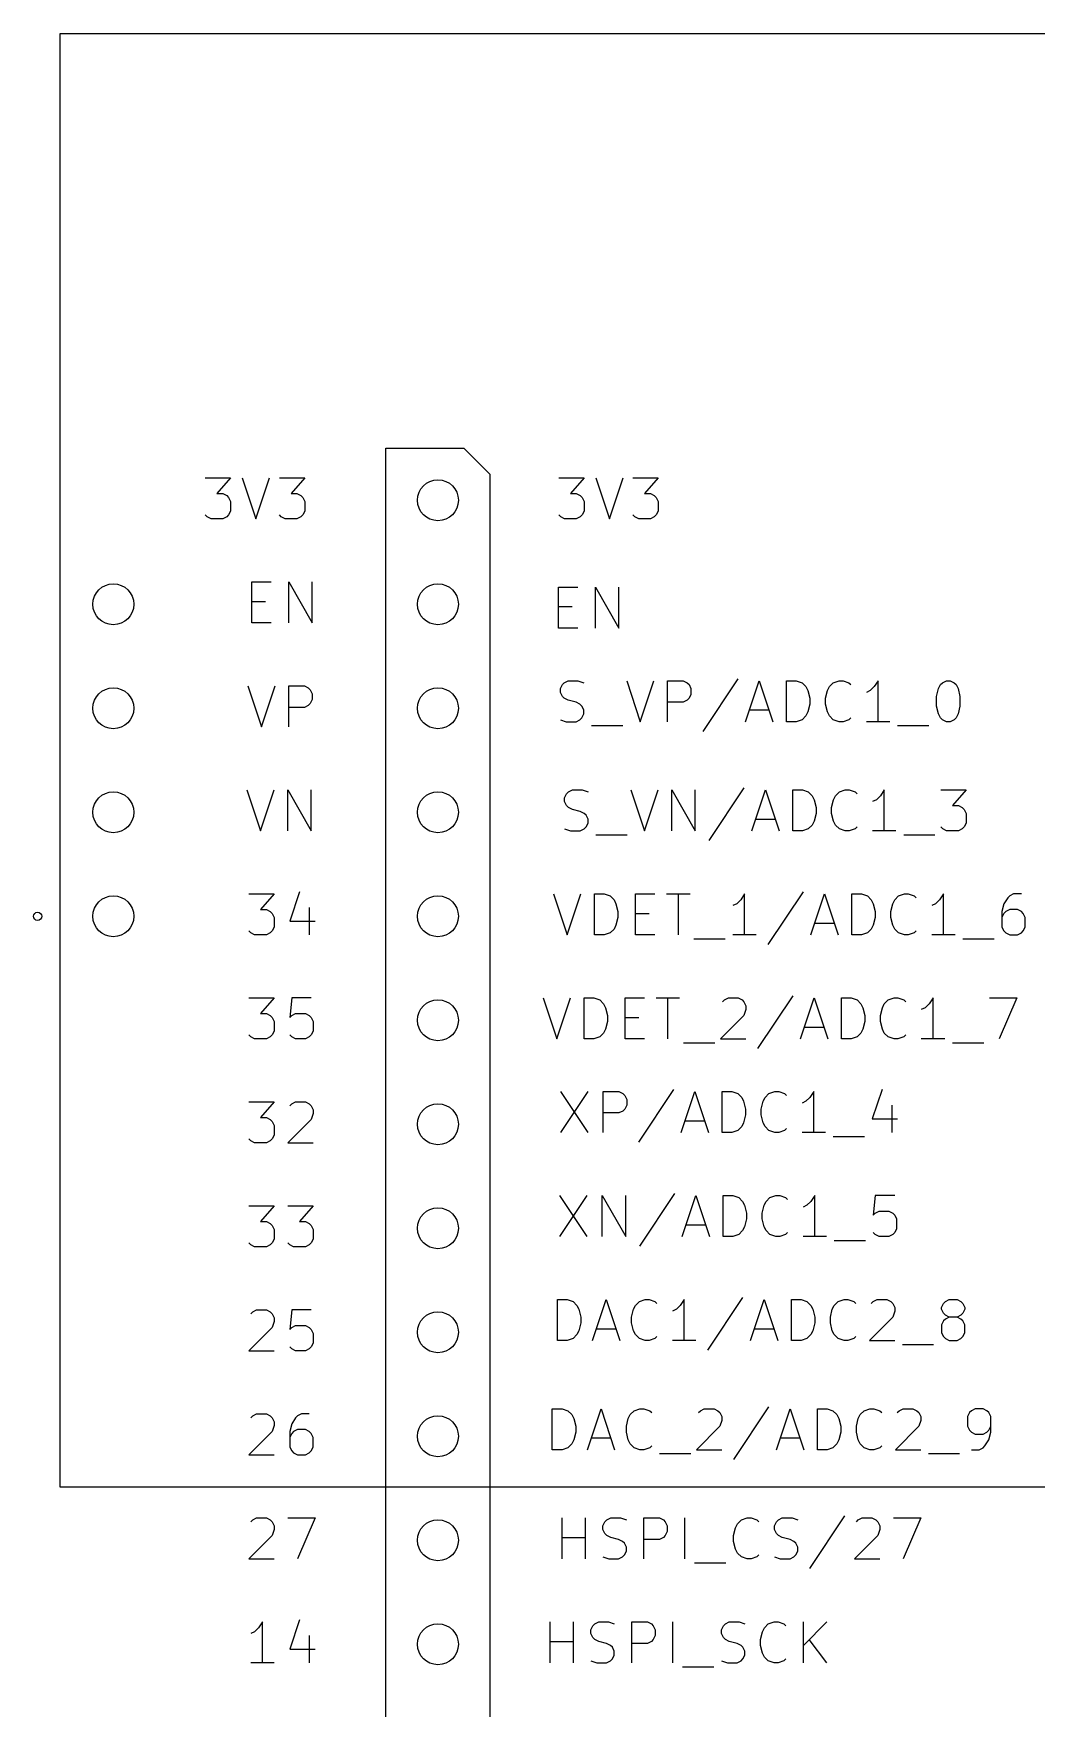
# Model space of a CAD drawing. Extents: x 1.5 to 46.6, y -62.7 to 0.
# Drawn here: x 1.55 to 26.05, y -40.94 to -0.03 of the extents above; entities that cross this region are included whole.
import ezdxf

# ---------------------------------------------------------------- set-up
doc = ezdxf.new("R2010")
doc.units = 0
doc.layers.add('BLACK', color=7, linetype='CONTINUOUS')
doc.layers.add('GRAY3', color=9, linetype='CONTINUOUS')

msp = doc.modelspace()

# ---------------------------------------------------------------- linework, layer by layer
at = {"layer": 'BLACK'}
for centre in [(11.43, -11.43), (3.5, -13.97), (11.43, -13.97), (3.5, -16.51), (11.43, -16.51), (3.5, -19.05), (11.43, -19.05), (3.5, -21.59), (11.43, -21.59), (11.43, -24.13), (11.43, -26.67), (11.43, -29.21), (11.43, -31.75), (11.43, -34.29), (11.43, -36.83), (11.43, -39.37)]:
    msp.add_circle(centre, 0.5, dxfattribs=at)
at = {"layer": 'GRAY3', "linetype": 'CONTINUOUS'}
for p, q in [((2.2, -0.03), (35.9, -0.03)), ((2.2, -35.53), (2.2, -0.03)), ((10.16, -10.16), (12.065, -10.16)), ((10.16, -58.42), (10.16, -10.16)), ((12.065, -10.16), (12.7, -10.795)), ((5.746905, -10.884819), (6.365952, -10.884819)), ((6.365952, -10.884819), (6.032619, -11.265771)), ((6.651667, -10.884819), (6.985, -11.884819)), ((6.985, -11.884819), (7.318333, -10.884819)), ((7.556429, -10.884819), (8.175476, -10.884819)), ((8.175476, -10.884819), (7.842143, -11.265771)), ((12.7, -10.795), (12.7, -58.42)), ((14.382905, -10.884819), (15.001952, -10.884819)), ((15.001952, -10.884819), (14.668619, -11.265771)), ((15.287667, -10.884819), (15.621, -11.884819)), ((15.621, -11.884819), (15.954333, -10.884819)), ((16.192429, -10.884819), (16.811476, -10.884819)), ((16.811476, -10.884819), (16.478143, -11.265771)), ((6.032619, -11.265771), (6.175476, -11.265771)), ((6.175476, -11.265771), (6.270714, -11.31339)), ((6.270714, -11.31339), (6.318333, -11.361009)), ((6.318333, -11.361009), (6.365952, -11.456247)), ((7.842143, -11.265771), (7.985, -11.265771)), ((7.985, -11.265771), (8.080238, -11.31339)), ((8.080238, -11.31339), (8.127857, -11.361009)), ((8.127857, -11.361009), (8.175476, -11.456247)), ((14.668619, -11.265771), (14.811476, -11.265771)), ((14.811476, -11.265771), (14.906714, -11.31339)), ((14.906714, -11.31339), (14.954333, -11.361009)), ((14.954333, -11.361009), (15.001952, -11.456247)), ((16.478143, -11.265771), (16.621, -11.265771)), ((16.621, -11.265771), (16.716238, -11.31339)), ((16.716238, -11.31339), (16.763857, -11.361009)), ((16.763857, -11.361009), (16.811476, -11.456247)), ((5.794524, -11.8372), (5.746905, -11.78958)), ((5.889762, -11.884819), (5.794524, -11.8372)), ((6.270714, -11.8372), (6.175476, -11.884819)), ((6.318333, -11.78958), (6.270714, -11.8372)), ((6.365952, -11.694342), (6.318333, -11.78958)), ((6.365952, -11.456247), (6.365952, -11.694342)), ((7.604048, -11.8372), (7.556429, -11.78958)), ((7.699286, -11.884819), (7.604048, -11.8372)), ((8.080238, -11.8372), (7.985, -11.884819)), ((8.127857, -11.78958), (8.080238, -11.8372)), ((8.175476, -11.694342), (8.127857, -11.78958)), ((8.175476, -11.456247), (8.175476, -11.694342)), ((14.430524, -11.8372), (14.382905, -11.78958)), ((14.525762, -11.884819), (14.430524, -11.8372)), ((14.906714, -11.8372), (14.811476, -11.884819)), ((14.954333, -11.78958), (14.906714, -11.8372)), ((15.001952, -11.694342), (14.954333, -11.78958)), ((15.001952, -11.456247), (15.001952, -11.694342)), ((16.240048, -11.8372), (16.192429, -11.78958)), ((16.335286, -11.884819), (16.240048, -11.8372)), ((16.716238, -11.8372), (16.621, -11.884819)), ((16.763857, -11.78958), (16.716238, -11.8372)), ((16.811476, -11.694342), (16.763857, -11.78958)), ((16.811476, -11.456247), (16.811476, -11.694342)), ((6.175476, -11.884819), (5.889762, -11.884819)), ((7.985, -11.884819), (7.699286, -11.884819)), ((14.811476, -11.884819), (14.525762, -11.884819)), ((16.621, -11.884819), (16.335286, -11.884819)), ((6.881905, -14.424819), (6.881905, -13.424819)), ((6.881905, -13.424819), (7.358095, -13.424819)), ((7.786667, -14.424819), (7.786667, -13.424819)), ((7.786667, -13.424819), (8.358095, -14.424819)), ((8.358095, -14.424819), (8.358095, -13.424819)), ((6.881905, -13.901009), (7.215238, -13.901009)), ((14.374905, -14.551819), (14.374905, -13.551819)), ((14.374905, -13.551819), (14.851095, -13.551819)), ((15.279667, -14.551819), (15.279667, -13.551819)), ((15.279667, -13.551819), (15.851095, -14.551819)), ((15.851095, -14.551819), (15.851095, -13.551819)), ((14.374905, -14.028009), (14.708238, -14.028009)), ((7.358095, -14.424819), (6.881905, -14.424819)), ((14.851095, -14.551819), (14.374905, -14.551819)), ((14.423047, -16.028295), (14.470666, -15.933057)), ((14.470666, -15.933057), (14.518285, -15.885438)), ((14.518285, -15.885438), (14.613523, -15.837819)), ((14.613523, -15.837819), (14.851618, -15.837819)), ((14.851618, -15.837819), (14.994475, -15.885438)), ((16.042095, -15.837819), (16.375428, -16.837819)), ((16.375428, -16.837819), (16.708761, -15.837819)), ((17.042095, -16.837819), (17.042095, -15.837819)), ((17.042095, -15.837819), (17.423047, -15.837819)), ((17.423047, -15.837819), (17.518285, -15.885438)), ((17.518285, -15.885438), (17.565904, -15.933057)), ((17.565904, -15.933057), (17.613523, -16.028295)), ((18.75638, -15.7902), (17.899238, -17.075914)), ((18.946857, -16.837819), (19.28019, -15.837819)), ((19.28019, -15.837819), (19.613523, -16.837819)), ((19.946857, -16.837819), (19.946857, -15.837819)), ((19.946857, -15.837819), (20.184952, -15.837819)), ((20.184952, -15.837819), (20.327809, -15.885438)), ((20.327809, -15.885438), (20.423047, -15.980676)), ((20.994476, -15.980676), (21.089714, -15.885438)), ((21.089714, -15.885438), (21.232571, -15.837819)), ((21.232571, -15.837819), (21.327809, -15.837819)), ((21.327809, -15.837819), (21.470666, -15.885438)), ((21.470666, -15.885438), (21.518285, -15.933057)), ((22.184952, -15.837819), (22.089714, -15.980676)), ((22.184952, -16.837819), (22.184952, -15.837819)), ((23.661143, -16.028295), (23.708762, -15.933057)), ((23.708762, -15.933057), (23.756381, -15.885438)), ((23.756381, -15.885438), (23.851619, -15.837819)), ((23.851619, -15.837819), (23.946857, -15.837819)), ((23.946857, -15.837819), (24.042095, -15.885438)), ((24.042095, -15.885438), (24.089714, -15.933057)), ((24.089714, -15.933057), (24.137333, -16.028295)), ((6.786667, -15.964819), (7.12, -16.964819)), ((7.12, -16.964819), (7.453333, -15.964819)), ((7.786667, -16.964819), (7.786667, -15.964819)), ((7.786667, -15.964819), (8.167619, -15.964819)), ((8.167619, -15.964819), (8.262857, -16.012438)), ((8.262857, -16.012438), (8.310476, -16.060057)), ((8.310476, -16.060057), (8.358095, -16.155295)), ((8.358095, -16.298152), (8.310476, -16.39339)), ((8.358095, -16.155295), (8.358095, -16.298152)), ((14.423047, -16.123533), (14.423047, -16.028295)), ((14.470666, -16.218771), (14.423047, -16.123533)), ((14.518285, -16.26639), (14.470666, -16.218771)), ((14.613523, -16.314009), (14.518285, -16.26639)), ((14.803999, -16.361628), (14.613523, -16.314009)), ((14.899237, -16.409247), (14.803999, -16.361628)), ((17.423047, -16.361628), (17.042095, -16.361628)), ((17.518285, -16.314009), (17.423047, -16.361628)), ((17.565904, -16.26639), (17.518285, -16.314009)), ((17.613523, -16.171152), (17.565904, -16.26639)), ((17.613523, -16.028295), (17.613523, -16.171152)), ((20.423047, -15.980676), (20.470666, -16.075914)), ((20.470666, -16.075914), (20.518285, -16.26639)), ((20.518285, -16.26639), (20.518285, -16.409247)), ((20.899238, -16.26639), (20.946857, -16.075914)), ((20.899238, -16.409247), (20.899238, -16.26639)), ((20.946857, -16.075914), (20.994476, -15.980676)), ((21.994476, -16.075914), (21.899238, -16.123533)), ((22.089714, -15.980676), (21.994476, -16.075914)), ((23.613524, -16.218771), (23.661143, -16.028295)), ((23.613524, -16.456866), (23.613524, -16.218771)), ((24.137333, -16.028295), (24.184952, -16.218771)), ((24.184952, -16.218771), (24.184952, -16.456866)), ((8.167619, -16.488628), (7.786667, -16.488628)), ((8.262857, -16.441009), (8.167619, -16.488628)), ((8.310476, -16.39339), (8.262857, -16.441009)), ((14.946856, -16.456866), (14.899237, -16.409247)), ((14.899237, -16.7902), (14.946856, -16.74258)), ((14.994475, -16.552104), (14.946856, -16.456866)), ((14.946856, -16.74258), (14.994475, -16.647342)), ((14.994475, -16.647342), (14.994475, -16.552104)), ((19.042095, -16.552104), (19.518285, -16.552104)), ((20.423047, -16.694961), (20.327809, -16.7902)), ((20.470666, -16.599723), (20.423047, -16.694961)), ((20.518285, -16.409247), (20.470666, -16.599723)), ((20.946857, -16.599723), (20.899238, -16.409247)), ((20.994476, -16.694961), (20.946857, -16.599723)), ((21.089714, -16.7902), (20.994476, -16.694961)), ((21.518285, -16.74258), (21.470666, -16.7902)), ((23.661143, -16.647342), (23.613524, -16.456866)), ((23.708762, -16.74258), (23.661143, -16.647342)), ((23.756381, -16.7902), (23.708762, -16.74258)), ((24.089714, -16.74258), (24.042095, -16.7902)), ((24.137333, -16.647342), (24.089714, -16.74258)), ((24.184952, -16.456866), (24.137333, -16.647342)), ((14.423047, -16.7902), (14.565904, -16.837819)), ((14.565904, -16.837819), (14.803999, -16.837819)), ((14.803999, -16.837819), (14.899237, -16.7902)), ((15.184952, -16.933057), (15.946856, -16.933057)), ((20.184952, -16.837819), (19.946857, -16.837819)), ((20.327809, -16.7902), (20.184952, -16.837819)), ((21.232571, -16.837819), (21.089714, -16.7902)), ((21.327809, -16.837819), (21.232571, -16.837819)), ((21.470666, -16.7902), (21.327809, -16.837819)), ((22.470666, -16.837819), (21.899238, -16.837819)), ((22.661143, -16.933057), (23.423047, -16.933057)), ((23.851619, -16.837819), (23.756381, -16.7902)), ((23.946857, -16.837819), (23.851619, -16.837819)), ((24.042095, -16.7902), (23.946857, -16.837819)), ((6.762857, -18.504819), (7.09619, -19.504819)), ((7.09619, -19.504819), (7.429523, -18.504819)), ((7.762857, -19.504819), (7.762857, -18.504819)), ((7.762857, -18.504819), (8.334285, -19.504819)), ((8.334285, -19.504819), (8.334285, -18.504819)), ((14.526238, -18.695295), (14.573857, -18.600057)), ((14.526238, -18.790533), (14.526238, -18.695295)), ((14.573857, -18.885771), (14.526238, -18.790533)), ((14.573857, -18.600057), (14.621476, -18.552438)), ((14.621476, -18.552438), (14.716714, -18.504819)), ((14.716714, -18.504819), (14.954809, -18.504819)), ((14.954809, -18.504819), (15.097666, -18.552438)), ((16.145286, -18.504819), (16.478619, -19.504819)), ((16.478619, -19.504819), (16.811952, -18.504819)), ((17.145286, -19.504819), (17.145286, -18.504819)), ((17.145286, -18.504819), (17.716714, -19.504819)), ((17.716714, -19.504819), (17.716714, -18.504819)), ((18.90719, -18.4572), (18.050048, -19.742914)), ((19.097667, -19.504819), (19.431, -18.504819)), ((19.431, -18.504819), (19.764333, -19.504819)), ((20.097667, -19.504819), (20.097667, -18.504819)), ((20.097667, -18.504819), (20.335762, -18.504819)), ((20.335762, -18.504819), (20.478619, -18.552438)), ((20.478619, -18.552438), (20.573857, -18.647676)), ((20.573857, -18.647676), (20.621476, -18.742914)), ((20.621476, -18.742914), (20.669095, -18.93339)), ((21.050048, -18.93339), (21.097667, -18.742914)), ((21.097667, -18.742914), (21.145286, -18.647676)), ((21.145286, -18.647676), (21.240524, -18.552438)), ((21.240524, -18.552438), (21.383381, -18.504819)), ((21.383381, -18.504819), (21.478619, -18.504819)), ((21.478619, -18.504819), (21.621476, -18.552438)), ((21.621476, -18.552438), (21.669095, -18.600057)), ((22.145286, -18.742914), (22.050048, -18.790533)), ((22.240524, -18.647676), (22.145286, -18.742914)), ((22.335762, -18.504819), (22.240524, -18.647676)), ((22.335762, -19.504819), (22.335762, -18.504819)), ((23.716715, -18.504819), (24.335762, -18.504819)), ((24.335762, -18.504819), (24.002429, -18.885771)), ((14.621476, -18.93339), (14.573857, -18.885771)), ((14.716714, -18.981009), (14.621476, -18.93339)), ((14.90719, -19.028628), (14.716714, -18.981009)), ((15.002428, -19.076247), (14.90719, -19.028628)), ((15.050047, -19.123866), (15.002428, -19.076247)), ((15.097666, -19.219104), (15.050047, -19.123866)), ((15.097666, -19.314342), (15.097666, -19.219104)), ((19.192905, -19.219104), (19.669095, -19.219104)), ((20.669095, -19.076247), (20.621476, -19.266723)), ((20.669095, -18.93339), (20.669095, -19.076247)), ((21.050048, -19.076247), (21.050048, -18.93339)), ((21.097667, -19.266723), (21.050048, -19.076247)), ((24.002429, -18.885771), (24.145286, -18.885771)), ((24.145286, -18.885771), (24.240524, -18.93339)), ((24.240524, -18.93339), (24.288143, -18.981009)), ((24.288143, -18.981009), (24.335762, -19.076247)), ((24.335762, -19.076247), (24.335762, -19.314342)), ((14.526238, -19.4572), (14.669095, -19.504819)), ((14.669095, -19.504819), (14.90719, -19.504819)), ((14.90719, -19.504819), (15.002428, -19.4572)), ((15.002428, -19.4572), (15.050047, -19.40958)), ((15.050047, -19.40958), (15.097666, -19.314342)), ((15.288143, -19.600057), (16.050047, -19.600057)), ((20.335762, -19.504819), (20.097667, -19.504819)), ((20.478619, -19.4572), (20.335762, -19.504819)), ((20.573857, -19.361961), (20.478619, -19.4572)), ((20.621476, -19.266723), (20.573857, -19.361961)), ((21.145286, -19.361961), (21.097667, -19.266723)), ((21.240524, -19.4572), (21.145286, -19.361961)), ((21.383381, -19.504819), (21.240524, -19.4572)), ((21.478619, -19.504819), (21.383381, -19.504819)), ((21.621476, -19.4572), (21.478619, -19.504819)), ((21.669095, -19.40958), (21.621476, -19.4572)), ((22.621476, -19.504819), (22.050048, -19.504819)), ((22.811953, -19.600057), (23.573857, -19.600057)), ((23.764334, -19.4572), (23.716715, -19.40958)), ((23.859572, -19.504819), (23.764334, -19.4572)), ((24.145286, -19.504819), (23.859572, -19.504819)), ((24.240524, -19.4572), (24.145286, -19.504819)), ((24.288143, -19.40958), (24.240524, -19.4572)), ((24.335762, -19.314342), (24.288143, -19.40958)), ((6.810476, -21.044819), (7.429523, -21.044819)), ((7.429523, -21.044819), (7.09619, -21.425771)), ((8.048571, -20.9972), (7.810476, -21.711485)), ((14.256476, -21.044819), (14.589809, -22.044819)), ((14.589809, -22.044819), (14.923142, -21.044819)), ((15.256476, -22.044819), (15.256476, -21.044819)), ((15.256476, -21.044819), (15.494571, -21.044819)), ((15.494571, -21.044819), (15.637428, -21.092438)), ((15.637428, -21.092438), (15.732666, -21.187676)), ((15.732666, -21.187676), (15.780285, -21.282914)), ((16.256476, -22.044819), (16.256476, -21.044819)), ((16.256476, -21.044819), (16.732666, -21.044819)), ((17.018381, -21.044819), (17.589809, -21.044819)), ((17.304095, -22.044819), (17.304095, -21.044819)), ((18.827905, -21.187676), (18.732667, -21.282914)), ((18.923143, -21.044819), (18.827905, -21.187676)), ((18.923143, -22.044819), (18.923143, -21.044819)), ((20.351714, -20.9972), (19.494572, -22.282914)), ((20.542191, -22.044819), (20.875524, -21.044819)), ((20.875524, -21.044819), (21.208857, -22.044819)), ((21.542191, -22.044819), (21.542191, -21.044819)), ((21.542191, -21.044819), (21.780286, -21.044819)), ((21.780286, -21.044819), (21.923143, -21.092438)), ((21.923143, -21.092438), (22.018381, -21.187676)), ((22.018381, -21.187676), (22.066, -21.282914)), ((22.542191, -21.282914), (22.58981, -21.187676)), ((22.58981, -21.187676), (22.685048, -21.092438)), ((22.685048, -21.092438), (22.827905, -21.044819)), ((22.827905, -21.044819), (22.923143, -21.044819)), ((22.923143, -21.044819), (23.066, -21.092438)), ((23.066, -21.092438), (23.113619, -21.140057)), ((23.685048, -21.187676), (23.58981, -21.282914)), ((23.780286, -21.044819), (23.685048, -21.187676)), ((23.780286, -22.044819), (23.780286, -21.044819)), ((25.351715, -21.140057), (25.256477, -21.282914)), ((25.399334, -21.092438), (25.351715, -21.140057)), ((25.494572, -21.044819), (25.399334, -21.092438)), ((25.685048, -21.044819), (25.494572, -21.044819)), ((7.09619, -21.425771), (7.239047, -21.425771)), ((7.239047, -21.425771), (7.334285, -21.47339)), ((7.334285, -21.47339), (7.381904, -21.521009)), ((7.381904, -21.521009), (7.429523, -21.616247)), ((7.429523, -21.616247), (7.429523, -21.854342)), ((8.286666, -21.378152), (8.286666, -22.044819)), ((15.780285, -21.282914), (15.827904, -21.47339)), ((15.827904, -21.616247), (15.780285, -21.806723)), ((15.827904, -21.47339), (15.827904, -21.616247)), ((16.256476, -21.521009), (16.589809, -21.521009)), ((18.732667, -21.282914), (18.637429, -21.330533)), ((22.066, -21.282914), (22.113619, -21.47339)), ((22.113619, -21.616247), (22.066, -21.806723)), ((22.113619, -21.47339), (22.113619, -21.616247)), ((22.494572, -21.47339), (22.542191, -21.282914)), ((22.494572, -21.616247), (22.494572, -21.47339)), ((22.542191, -21.806723), (22.494572, -21.616247)), ((23.58981, -21.282914), (23.494572, -21.330533)), ((25.256477, -21.282914), (25.208858, -21.47339)), ((25.208858, -21.47339), (25.208858, -21.854342)), ((25.256477, -21.521009), (25.208858, -21.616247)), ((25.304096, -21.47339), (25.256477, -21.521009)), ((25.399334, -21.425771), (25.304096, -21.47339)), ((25.58981, -21.425771), (25.399334, -21.425771)), ((25.685048, -21.47339), (25.58981, -21.425771)), ((25.732667, -21.521009), (25.685048, -21.47339)), ((25.780286, -21.616247), (25.732667, -21.521009)), ((25.780286, -21.854342), (25.780286, -21.616247)), ((6.858095, -21.9972), (6.810476, -21.94958)), ((6.953333, -22.044819), (6.858095, -21.9972)), ((7.239047, -22.044819), (6.953333, -22.044819)), ((7.334285, -21.9972), (7.239047, -22.044819)), ((7.381904, -21.94958), (7.334285, -21.9972)), ((7.429523, -21.854342), (7.381904, -21.94958)), ((7.810476, -21.711485), (8.429523, -21.711485)), ((15.494571, -22.044819), (15.256476, -22.044819)), ((15.637428, -21.9972), (15.494571, -22.044819)), ((15.732666, -21.901961), (15.637428, -21.9972)), ((15.780285, -21.806723), (15.732666, -21.901961)), ((16.732666, -22.044819), (16.256476, -22.044819)), ((19.208857, -22.044819), (18.637429, -22.044819)), ((20.637429, -21.759104), (21.113619, -21.759104)), ((21.780286, -22.044819), (21.542191, -22.044819)), ((21.923143, -21.9972), (21.780286, -22.044819)), ((22.018381, -21.901961), (21.923143, -21.9972)), ((22.066, -21.806723), (22.018381, -21.901961)), ((22.58981, -21.901961), (22.542191, -21.806723)), ((22.685048, -21.9972), (22.58981, -21.901961)), ((22.827905, -22.044819), (22.685048, -21.9972)), ((22.923143, -22.044819), (22.827905, -22.044819)), ((23.066, -21.9972), (22.923143, -22.044819)), ((23.113619, -21.94958), (23.066, -21.9972)), ((24.066, -22.044819), (23.494572, -22.044819)), ((25.208858, -21.854342), (25.256477, -21.94958)), ((25.256477, -21.94958), (25.304096, -21.9972)), ((25.304096, -21.9972), (25.399334, -22.044819)), ((25.399334, -22.044819), (25.58981, -22.044819)), ((25.58981, -22.044819), (25.685048, -21.9972)), ((25.685048, -21.9972), (25.732667, -21.94958)), ((25.732667, -21.94958), (25.780286, -21.854342)), ((17.685048, -22.140057), (18.446952, -22.140057)), ((24.256477, -22.140057), (25.018381, -22.140057)), ((6.810476, -23.584819), (7.429523, -23.584819)), ((7.429523, -23.584819), (7.09619, -23.965771)), ((7.858095, -23.584819), (7.810476, -24.061009)), ((8.334285, -23.584819), (7.858095, -23.584819)), ((14.002476, -23.584819), (14.335809, -24.584819)), ((14.335809, -24.584819), (14.669142, -23.584819)), ((15.002476, -24.584819), (15.002476, -23.584819)), ((15.002476, -23.584819), (15.240571, -23.584819)), ((15.240571, -23.584819), (15.383428, -23.632438)), ((15.383428, -23.632438), (15.478666, -23.727676)), ((16.002476, -24.584819), (16.002476, -23.584819)), ((16.002476, -23.584819), (16.478666, -23.584819)), ((16.764381, -23.584819), (17.335809, -23.584819)), ((17.050095, -24.584819), (17.050095, -23.584819)), ((18.383429, -23.680057), (18.431048, -23.632438)), ((18.431048, -23.632438), (18.526286, -23.584819)), ((18.526286, -23.584819), (18.764381, -23.584819)), ((18.764381, -23.584819), (18.859619, -23.632438)), ((18.859619, -23.632438), (18.907238, -23.680057)), ((18.907238, -23.680057), (18.954857, -23.775295)), ((20.097714, -23.5372), (19.240572, -24.822914)), ((20.288191, -24.584819), (20.621524, -23.584819)), ((20.621524, -23.584819), (20.954857, -24.584819)), ((21.288191, -24.584819), (21.288191, -23.584819)), ((21.288191, -23.584819), (21.526286, -23.584819)), ((21.526286, -23.584819), (21.669143, -23.632438)), ((21.669143, -23.632438), (21.764381, -23.727676)), ((22.33581, -23.727676), (22.431048, -23.632438)), ((22.431048, -23.632438), (22.573905, -23.584819)), ((22.573905, -23.584819), (22.669143, -23.584819)), ((22.669143, -23.584819), (22.812, -23.632438)), ((22.812, -23.632438), (22.859619, -23.680057)), ((23.526286, -23.584819), (23.431048, -23.727676)), ((23.526286, -24.584819), (23.526286, -23.584819)), ((24.907239, -23.584819), (25.573905, -23.584819)), ((25.573905, -23.584819), (25.145334, -24.584819)), ((7.09619, -23.965771), (7.239047, -23.965771)), ((7.239047, -23.965771), (7.334285, -24.01339)), ((7.334285, -24.01339), (7.381904, -24.061009)), ((7.381904, -24.061009), (7.429523, -24.156247)), ((7.810476, -24.061009), (7.858095, -24.01339)), ((7.858095, -24.01339), (7.953333, -23.965771)), ((7.953333, -23.965771), (8.191428, -23.965771)), ((8.191428, -23.965771), (8.286666, -24.01339)), ((8.286666, -24.01339), (8.334285, -24.061009)), ((8.334285, -24.061009), (8.381904, -24.156247)), ((15.478666, -23.727676), (15.526285, -23.822914)), ((15.526285, -23.822914), (15.573904, -24.01339)), ((15.573904, -24.01339), (15.573904, -24.156247)), ((16.002476, -24.061009), (16.335809, -24.061009)), ((18.907238, -24.01339), (18.33581, -24.584819)), ((18.954857, -23.870533), (18.907238, -24.01339)), ((18.954857, -23.775295), (18.954857, -23.870533)), ((21.764381, -23.727676), (21.812, -23.822914)), ((21.812, -23.822914), (21.859619, -24.01339)), ((21.859619, -24.01339), (21.859619, -24.156247)), ((22.240572, -24.01339), (22.288191, -23.822914)), ((22.240572, -24.156247), (22.240572, -24.01339)), ((22.288191, -23.822914), (22.33581, -23.727676)), ((23.33581, -23.822914), (23.240572, -23.870533)), ((23.431048, -23.727676), (23.33581, -23.822914)), ((6.858095, -24.5372), (6.810476, -24.48958)), ((6.953333, -24.584819), (6.858095, -24.5372)), ((7.334285, -24.5372), (7.239047, -24.584819)), ((7.381904, -24.48958), (7.334285, -24.5372)), ((7.429523, -24.394342), (7.381904, -24.48958)), ((7.429523, -24.156247), (7.429523, -24.394342)), ((7.858095, -24.5372), (7.810476, -24.48958)), ((7.953333, -24.584819), (7.858095, -24.5372)), ((8.286666, -24.5372), (8.191428, -24.584819)), ((8.334285, -24.48958), (8.286666, -24.5372)), ((8.381904, -24.394342), (8.334285, -24.48958)), ((8.381904, -24.156247), (8.381904, -24.394342)), ((15.383428, -24.5372), (15.240571, -24.584819)), ((15.478666, -24.441961), (15.383428, -24.5372)), ((15.526285, -24.346723), (15.478666, -24.441961)), ((15.573904, -24.156247), (15.526285, -24.346723)), ((20.383429, -24.299104), (20.859619, -24.299104)), ((21.669143, -24.5372), (21.526286, -24.584819)), ((21.764381, -24.441961), (21.669143, -24.5372)), ((21.812, -24.346723), (21.764381, -24.441961)), ((21.859619, -24.156247), (21.812, -24.346723)), ((22.288191, -24.346723), (22.240572, -24.156247)), ((22.33581, -24.441961), (22.288191, -24.346723)), ((22.431048, -24.5372), (22.33581, -24.441961)), ((22.573905, -24.584819), (22.431048, -24.5372)), ((22.812, -24.5372), (22.669143, -24.584819)), ((22.859619, -24.48958), (22.812, -24.5372)), ((7.239047, -24.584819), (6.953333, -24.584819)), ((8.191428, -24.584819), (7.953333, -24.584819)), ((15.240571, -24.584819), (15.002476, -24.584819)), ((16.478666, -24.584819), (16.002476, -24.584819)), ((17.431048, -24.680057), (18.192952, -24.680057)), ((18.33581, -24.584819), (18.954857, -24.584819)), ((21.526286, -24.584819), (21.288191, -24.584819)), ((22.669143, -24.584819), (22.573905, -24.584819)), ((23.812, -24.584819), (23.240572, -24.584819)), ((24.002477, -24.680057), (24.764381, -24.680057)), ((6.810476, -26.124819), (7.429523, -26.124819)), ((7.429523, -26.124819), (7.09619, -26.505771)), ((7.810476, -26.220057), (7.858095, -26.172438)), ((7.858095, -26.172438), (7.953333, -26.124819)), ((7.953333, -26.124819), (8.191428, -26.124819)), ((8.191428, -26.124819), (8.286666, -26.172438)), ((8.286666, -26.172438), (8.334285, -26.220057)), ((14.422952, -25.870819), (15.089618, -26.870819)), ((15.089618, -25.870819), (14.422952, -26.870819)), ((15.470571, -26.870819), (15.470571, -25.870819)), ((15.470571, -25.870819), (15.851523, -25.870819)), ((15.851523, -25.870819), (15.946761, -25.918438)), ((15.946761, -25.918438), (15.99438, -25.966057)), ((15.99438, -25.966057), (16.041999, -26.061295)), ((16.041999, -26.061295), (16.041999, -26.204152)), ((17.184856, -25.8232), (16.327714, -27.108914)), ((17.375333, -26.870819), (17.708666, -25.870819)), ((17.708666, -25.870819), (18.041999, -26.870819)), ((18.375333, -26.870819), (18.375333, -25.870819)), ((18.375333, -25.870819), (18.613428, -25.870819)), ((18.613428, -25.870819), (18.756285, -25.918438)), ((18.756285, -25.918438), (18.851523, -26.013676)), ((18.851523, -26.013676), (18.899142, -26.108914)), ((18.899142, -26.108914), (18.946761, -26.29939)), ((19.327714, -26.29939), (19.375333, -26.108914)), ((19.375333, -26.108914), (19.422952, -26.013676)), ((19.422952, -26.013676), (19.51819, -25.918438)), ((19.51819, -25.918438), (19.661047, -25.870819)), ((19.661047, -25.870819), (19.756285, -25.870819)), ((19.756285, -25.870819), (19.899142, -25.918438)), ((19.899142, -25.918438), (19.946761, -25.966057)), ((20.422952, -26.108914), (20.327714, -26.156533)), ((20.51819, -26.013676), (20.422952, -26.108914)), ((20.613428, -25.870819), (20.51819, -26.013676)), ((20.613428, -26.870819), (20.613428, -25.870819)), ((22.280095, -25.8232), (22.042, -26.537485)), ((7.09619, -26.505771), (7.239047, -26.505771)), ((7.239047, -26.505771), (7.334285, -26.55339)), ((7.334285, -26.55339), (7.381904, -26.601009)), ((8.334285, -26.55339), (7.762857, -27.124819)), ((8.334285, -26.220057), (8.381904, -26.315295)), ((8.381904, -26.410533), (8.334285, -26.55339)), ((8.381904, -26.315295), (8.381904, -26.410533)), ((15.851523, -26.394628), (15.470571, -26.394628)), ((15.946761, -26.347009), (15.851523, -26.394628)), ((15.99438, -26.29939), (15.946761, -26.347009)), ((16.041999, -26.204152), (15.99438, -26.29939)), ((17.470571, -26.585104), (17.946761, -26.585104)), ((18.946761, -26.442247), (18.899142, -26.632723)), ((18.946761, -26.29939), (18.946761, -26.442247)), ((19.327714, -26.442247), (19.327714, -26.29939)), ((19.375333, -26.632723), (19.327714, -26.442247)), ((22.042, -26.537485), (22.661047, -26.537485)), ((22.51819, -26.204152), (22.51819, -26.870819)), ((7.381904, -26.601009), (7.429523, -26.696247)), ((7.429523, -26.934342), (7.381904, -27.02958)), ((7.429523, -26.696247), (7.429523, -26.934342)), ((18.613428, -26.870819), (18.375333, -26.870819)), ((18.756285, -26.8232), (18.613428, -26.870819)), ((18.851523, -26.727961), (18.756285, -26.8232)), ((18.899142, -26.632723), (18.851523, -26.727961)), ((19.422952, -26.727961), (19.375333, -26.632723)), ((19.51819, -26.8232), (19.422952, -26.727961)), ((19.661047, -26.870819), (19.51819, -26.8232)), ((19.756285, -26.870819), (19.661047, -26.870819)), ((19.899142, -26.8232), (19.756285, -26.870819)), ((19.946761, -26.77558), (19.899142, -26.8232)), ((20.899142, -26.870819), (20.327714, -26.870819)), ((21.089619, -26.966057), (21.851523, -26.966057)), ((6.858095, -27.0772), (6.810476, -27.02958)), ((6.953333, -27.124819), (6.858095, -27.0772)), ((7.239047, -27.124819), (6.953333, -27.124819)), ((7.334285, -27.0772), (7.239047, -27.124819)), ((7.381904, -27.02958), (7.334285, -27.0772)), ((7.762857, -27.124819), (8.381904, -27.124819)), ((14.399143, -28.410819), (15.065809, -29.410819)), ((15.065809, -28.410819), (14.399143, -29.410819)), ((15.446762, -29.410819), (15.446762, -28.410819)), ((15.446762, -28.410819), (16.01819, -29.410819)), ((16.01819, -29.410819), (16.01819, -28.410819)), ((17.208666, -28.3632), (16.351524, -29.648914)), ((17.399143, -29.410819), (17.732476, -28.410819)), ((17.732476, -28.410819), (18.065809, -29.410819)), ((18.399143, -29.410819), (18.399143, -28.410819)), ((18.399143, -28.410819), (18.637238, -28.410819)), ((18.637238, -28.410819), (18.780095, -28.458438)), ((18.780095, -28.458438), (18.875333, -28.553676)), ((18.875333, -28.553676), (18.922952, -28.648914)), ((19.399143, -28.648914), (19.446762, -28.553676)), ((19.446762, -28.553676), (19.542, -28.458438)), ((19.542, -28.458438), (19.684857, -28.410819)), ((19.684857, -28.410819), (19.780095, -28.410819)), ((19.780095, -28.410819), (19.922952, -28.458438)), ((19.922952, -28.458438), (19.970571, -28.506057)), ((20.542, -28.553676), (20.446762, -28.648914)), ((20.637238, -28.410819), (20.542, -28.553676)), ((20.637238, -29.410819), (20.637238, -28.410819)), ((22.113429, -28.410819), (22.06581, -28.887009)), ((22.589619, -28.410819), (22.113429, -28.410819)), ((6.810476, -28.664819), (7.429523, -28.664819)), ((7.429523, -28.664819), (7.09619, -29.045771)), ((7.762857, -28.664819), (8.381904, -28.664819)), ((8.381904, -28.664819), (8.048571, -29.045771)), ((18.922952, -28.648914), (18.970571, -28.83939)), ((18.970571, -28.982247), (18.922952, -29.172723)), ((18.970571, -28.83939), (18.970571, -28.982247)), ((19.351524, -28.83939), (19.399143, -28.648914)), ((19.351524, -28.982247), (19.351524, -28.83939)), ((19.399143, -29.172723), (19.351524, -28.982247)), ((20.446762, -28.648914), (20.351524, -28.696533)), ((22.06581, -28.887009), (22.113429, -28.83939)), ((22.113429, -28.83939), (22.208667, -28.791771)), ((22.208667, -28.791771), (22.446762, -28.791771)), ((22.446762, -28.791771), (22.542, -28.83939)), ((22.542, -28.83939), (22.589619, -28.887009)), ((22.589619, -28.887009), (22.637238, -28.982247)), ((22.637238, -28.982247), (22.637238, -29.220342)), ((7.09619, -29.045771), (7.239047, -29.045771)), ((7.239047, -29.045771), (7.334285, -29.09339)), ((7.334285, -29.09339), (7.381904, -29.141009)), ((7.381904, -29.141009), (7.429523, -29.236247)), ((7.429523, -29.236247), (7.429523, -29.474342)), ((8.048571, -29.045771), (8.191428, -29.045771)), ((8.191428, -29.045771), (8.286666, -29.09339)), ((8.286666, -29.09339), (8.334285, -29.141009)), ((8.334285, -29.141009), (8.381904, -29.236247)), ((8.381904, -29.236247), (8.381904, -29.474342)), ((17.494381, -29.125104), (17.970571, -29.125104)), ((18.637238, -29.410819), (18.399143, -29.410819)), ((18.780095, -29.3632), (18.637238, -29.410819)), ((18.875333, -29.267961), (18.780095, -29.3632)), ((18.922952, -29.172723), (18.875333, -29.267961)), ((19.446762, -29.267961), (19.399143, -29.172723)), ((19.542, -29.3632), (19.446762, -29.267961)), ((19.684857, -29.410819), (19.542, -29.3632)), ((19.780095, -29.410819), (19.684857, -29.410819)), ((19.922952, -29.3632), (19.780095, -29.410819)), ((19.970571, -29.31558), (19.922952, -29.3632)), ((20.922952, -29.410819), (20.351524, -29.410819)), ((22.113429, -29.3632), (22.06581, -29.31558)), ((22.208667, -29.410819), (22.113429, -29.3632)), ((22.446762, -29.410819), (22.208667, -29.410819)), ((22.542, -29.3632), (22.446762, -29.410819)), ((22.589619, -29.31558), (22.542, -29.3632)), ((22.637238, -29.220342), (22.589619, -29.31558)), ((6.858095, -29.6172), (6.810476, -29.56958)), ((6.953333, -29.664819), (6.858095, -29.6172)), ((7.239047, -29.664819), (6.953333, -29.664819)), ((7.334285, -29.6172), (7.239047, -29.664819)), ((7.381904, -29.56958), (7.334285, -29.6172)), ((7.429523, -29.474342), (7.381904, -29.56958)), ((7.810476, -29.6172), (7.762857, -29.56958)), ((7.905714, -29.664819), (7.810476, -29.6172)), ((8.191428, -29.664819), (7.905714, -29.664819)), ((8.286666, -29.6172), (8.191428, -29.664819)), ((8.334285, -29.56958), (8.286666, -29.6172)), ((8.381904, -29.474342), (8.334285, -29.56958)), ((21.113429, -29.506057), (21.875333, -29.506057)), ((14.351619, -31.950819), (14.351619, -30.950819)), ((14.351619, -30.950819), (14.589714, -30.950819)), ((14.589714, -30.950819), (14.732571, -30.998438)), ((14.732571, -30.998438), (14.827809, -31.093676)), ((15.208762, -31.950819), (15.542095, -30.950819)), ((15.542095, -30.950819), (15.875428, -31.950819)), ((16.256381, -31.093676), (16.351619, -30.998438)), ((16.351619, -30.998438), (16.494476, -30.950819)), ((16.494476, -30.950819), (16.589714, -30.950819)), ((16.589714, -30.950819), (16.732571, -30.998438)), ((16.732571, -30.998438), (16.78019, -31.046057)), ((17.446857, -30.950819), (17.351619, -31.093676)), ((17.446857, -31.950819), (17.446857, -30.950819)), ((18.875428, -30.9032), (18.018286, -32.188914)), ((19.065905, -31.950819), (19.399238, -30.950819)), ((19.399238, -30.950819), (19.732571, -31.950819)), ((20.065905, -31.950819), (20.065905, -30.950819)), ((20.065905, -30.950819), (20.304, -30.950819)), ((20.304, -30.950819), (20.446857, -30.998438)), ((20.446857, -30.998438), (20.542095, -31.093676)), ((21.113524, -31.093676), (21.208762, -30.998438)), ((21.208762, -30.998438), (21.351619, -30.950819)), ((21.351619, -30.950819), (21.446857, -30.950819)), ((21.446857, -30.950819), (21.589714, -30.998438)), ((21.589714, -30.998438), (21.637333, -31.046057)), ((22.018286, -31.046057), (22.065905, -30.998438)), ((22.065905, -30.998438), (22.161143, -30.950819)), ((22.161143, -30.950819), (22.399238, -30.950819)), ((22.399238, -30.950819), (22.494476, -30.998438)), ((22.494476, -30.998438), (22.542095, -31.046057)), ((22.542095, -31.046057), (22.589714, -31.141295)), ((23.732572, -31.141295), (23.780191, -31.046057)), ((23.780191, -31.046057), (23.82781, -30.998438)), ((23.82781, -30.998438), (23.923048, -30.950819)), ((23.923048, -30.950819), (24.113524, -30.950819)), ((24.113524, -30.950819), (24.208762, -30.998438)), ((24.208762, -30.998438), (24.256381, -31.046057)), ((24.256381, -31.046057), (24.304, -31.141295)), ((6.858095, -31.300057), (6.905714, -31.252438)), ((6.905714, -31.252438), (7.000952, -31.204819)), ((7.000952, -31.204819), (7.239047, -31.204819)), ((7.239047, -31.204819), (7.334285, -31.252438)), ((7.334285, -31.252438), (7.381904, -31.300057)), ((7.381904, -31.300057), (7.429523, -31.395295)), ((7.429523, -31.490533), (7.381904, -31.63339)), ((7.429523, -31.395295), (7.429523, -31.490533)), ((7.858095, -31.204819), (7.810476, -31.681009)), ((8.334285, -31.204819), (7.858095, -31.204819)), ((14.827809, -31.093676), (14.875428, -31.188914)), ((14.875428, -31.188914), (14.923047, -31.37939)), ((14.923047, -31.37939), (14.923047, -31.522247)), ((16.161143, -31.37939), (16.208762, -31.188914)), ((16.161143, -31.522247), (16.161143, -31.37939)), ((16.208762, -31.188914), (16.256381, -31.093676)), ((17.256381, -31.188914), (17.161143, -31.236533)), ((17.351619, -31.093676), (17.256381, -31.188914)), ((20.542095, -31.093676), (20.589714, -31.188914)), ((20.589714, -31.188914), (20.637333, -31.37939)), ((20.637333, -31.37939), (20.637333, -31.522247)), ((21.018286, -31.37939), (21.065905, -31.188914)), ((21.018286, -31.522247), (21.018286, -31.37939)), ((21.065905, -31.188914), (21.113524, -31.093676)), ((22.542095, -31.37939), (21.970667, -31.950819)), ((22.589714, -31.236533), (22.542095, -31.37939)), ((22.589714, -31.141295), (22.589714, -31.236533)), ((23.732572, -31.188914), (23.732572, -31.141295)), ((23.780191, -31.284152), (23.732572, -31.188914)), ((23.780191, -31.474628), (23.732572, -31.569866)), ((23.82781, -31.331771), (23.780191, -31.284152)), ((23.82781, -31.427009), (23.780191, -31.474628)), ((23.923048, -31.37939), (23.82781, -31.331771)), ((23.923048, -31.37939), (23.82781, -31.427009)), ((24.113524, -31.37939), (23.923048, -31.37939)), ((24.208762, -31.331771), (24.113524, -31.37939)), ((24.208762, -31.427009), (24.113524, -31.37939)), ((24.256381, -31.284152), (24.208762, -31.331771)), ((24.256381, -31.474628), (24.208762, -31.427009)), ((24.304, -31.188914), (24.256381, -31.284152)), ((24.304, -31.569866), (24.256381, -31.474628)), ((24.304, -31.141295), (24.304, -31.188914)), ((7.381904, -31.63339), (6.810476, -32.204819)), ((7.810476, -31.681009), (7.858095, -31.63339)), ((7.858095, -31.63339), (7.953333, -31.585771)), ((7.953333, -31.585771), (8.191428, -31.585771)), ((8.191428, -31.585771), (8.286666, -31.63339)), ((8.286666, -31.63339), (8.334285, -31.681009)), ((8.334285, -31.681009), (8.381904, -31.776247)), ((8.381904, -31.776247), (8.381904, -32.014342)), ((14.732571, -31.9032), (14.589714, -31.950819)), ((14.827809, -31.807961), (14.732571, -31.9032)), ((14.875428, -31.712723), (14.827809, -31.807961)), ((14.923047, -31.522247), (14.875428, -31.712723)), ((15.304, -31.665104), (15.78019, -31.665104)), ((16.208762, -31.712723), (16.161143, -31.522247)), ((16.256381, -31.807961), (16.208762, -31.712723)), ((16.351619, -31.9032), (16.256381, -31.807961)), ((16.494476, -31.950819), (16.351619, -31.9032)), ((16.732571, -31.9032), (16.589714, -31.950819)), ((16.78019, -31.85558), (16.732571, -31.9032)), ((19.161143, -31.665104), (19.637333, -31.665104)), ((20.446857, -31.9032), (20.304, -31.950819)), ((20.542095, -31.807961), (20.446857, -31.9032)), ((20.589714, -31.712723), (20.542095, -31.807961)), ((20.637333, -31.522247), (20.589714, -31.712723)), ((21.065905, -31.712723), (21.018286, -31.522247)), ((21.113524, -31.807961), (21.065905, -31.712723)), ((21.208762, -31.9032), (21.113524, -31.807961)), ((21.351619, -31.950819), (21.208762, -31.9032)), ((21.589714, -31.9032), (21.446857, -31.950819)), ((21.637333, -31.85558), (21.589714, -31.9032)), ((23.732572, -31.569866), (23.732572, -31.760342)), ((23.732572, -31.760342), (23.780191, -31.85558)), ((23.780191, -31.85558), (23.82781, -31.9032)), ((23.82781, -31.9032), (23.923048, -31.950819)), ((24.113524, -31.950819), (24.208762, -31.9032)), ((24.208762, -31.9032), (24.256381, -31.85558)), ((24.256381, -31.85558), (24.304, -31.760342)), ((24.304, -31.760342), (24.304, -31.569866)), ((6.810476, -32.204819), (7.429523, -32.204819)), ((7.858095, -32.1572), (7.810476, -32.10958)), ((7.953333, -32.204819), (7.858095, -32.1572)), ((8.191428, -32.204819), (7.953333, -32.204819)), ((8.286666, -32.1572), (8.191428, -32.204819)), ((8.334285, -32.10958), (8.286666, -32.1572)), ((8.381904, -32.014342), (8.334285, -32.10958)), ((14.589714, -31.950819), (14.351619, -31.950819)), ((16.589714, -31.950819), (16.494476, -31.950819)), ((17.732571, -31.950819), (17.161143, -31.950819)), ((20.304, -31.950819), (20.065905, -31.950819)), ((21.446857, -31.950819), (21.351619, -31.950819)), ((21.970667, -31.950819), (22.589714, -31.950819)), ((22.780191, -32.046057), (23.542095, -32.046057)), ((23.923048, -31.950819), (24.113524, -31.950819)), ((6.858095, -33.840057), (6.905714, -33.792438)), ((6.905714, -33.792438), (7.000952, -33.744819)), ((7.000952, -33.744819), (7.239047, -33.744819)), ((7.239047, -33.744819), (7.334285, -33.792438)), ((7.334285, -33.792438), (7.381904, -33.840057)), ((7.381904, -33.840057), (7.429523, -33.935295)), ((7.429523, -33.935295), (7.429523, -34.030533)), ((7.953333, -33.840057), (7.858095, -33.982914)), ((8.000952, -33.792438), (7.953333, -33.840057)), ((8.09619, -33.744819), (8.000952, -33.792438)), ((8.286666, -33.744819), (8.09619, -33.744819)), ((14.224666, -34.617819), (14.224666, -33.617819)), ((14.224666, -33.617819), (14.462761, -33.617819)), ((14.462761, -33.617819), (14.605618, -33.665438)), ((14.605618, -33.665438), (14.700856, -33.760676)), ((14.700856, -33.760676), (14.748475, -33.855914)), ((14.748475, -33.855914), (14.796094, -34.04639)), ((15.081809, -34.617819), (15.415142, -33.617819)), ((15.415142, -33.617819), (15.748475, -34.617819)), ((16.03419, -34.04639), (16.081809, -33.855914)), ((16.081809, -33.855914), (16.129428, -33.760676)), ((16.129428, -33.760676), (16.224666, -33.665438)), ((16.224666, -33.665438), (16.367523, -33.617819)), ((16.367523, -33.617819), (16.462761, -33.617819)), ((16.462761, -33.617819), (16.605618, -33.665438)), ((16.605618, -33.665438), (16.653237, -33.713057)), ((17.796095, -33.713057), (17.843714, -33.665438)), ((17.843714, -33.665438), (17.938952, -33.617819)), ((17.938952, -33.617819), (18.177047, -33.617819)), ((18.177047, -33.617819), (18.272285, -33.665438)), ((18.272285, -33.665438), (18.319904, -33.713057)), ((18.319904, -33.713057), (18.367523, -33.808295)), ((18.367523, -33.903533), (18.319904, -34.04639)), ((18.367523, -33.808295), (18.367523, -33.903533)), ((19.51038, -33.5702), (18.653238, -34.855914)), ((19.700857, -34.617819), (20.03419, -33.617819)), ((20.03419, -33.617819), (20.367523, -34.617819)), ((20.700857, -34.617819), (20.700857, -33.617819)), ((20.700857, -33.617819), (20.938952, -33.617819)), ((20.938952, -33.617819), (21.081809, -33.665438)), ((21.081809, -33.665438), (21.177047, -33.760676)), ((21.177047, -33.760676), (21.224666, -33.855914)), ((21.224666, -33.855914), (21.272285, -34.04639)), ((21.653238, -34.04639), (21.700857, -33.855914)), ((21.700857, -33.855914), (21.748476, -33.760676)), ((21.748476, -33.760676), (21.843714, -33.665438)), ((21.843714, -33.665438), (21.986571, -33.617819)), ((21.986571, -33.617819), (22.081809, -33.617819)), ((22.081809, -33.617819), (22.224666, -33.665438)), ((22.224666, -33.665438), (22.272285, -33.713057)), ((22.653238, -33.713057), (22.700857, -33.665438)), ((22.700857, -33.665438), (22.796095, -33.617819)), ((22.796095, -33.617819), (23.03419, -33.617819)), ((23.03419, -33.617819), (23.129428, -33.665438)), ((23.129428, -33.665438), (23.177047, -33.713057)), ((23.177047, -33.713057), (23.224666, -33.808295)), ((23.224666, -33.903533), (23.177047, -34.04639)), ((23.224666, -33.808295), (23.224666, -33.903533)), ((24.415143, -33.713057), (24.367524, -33.808295)), ((24.367524, -33.808295), (24.367524, -34.04639)), ((24.462762, -33.665438), (24.415143, -33.713057)), ((24.558, -33.617819), (24.462762, -33.665438)), ((24.748476, -33.617819), (24.558, -33.617819)), ((24.843714, -33.665438), (24.748476, -33.617819)), ((24.891333, -33.713057), (24.843714, -33.665438)), ((24.938952, -33.808295), (24.891333, -33.713057)), ((24.938952, -34.189247), (24.938952, -33.808295)), ((7.381904, -34.17339), (6.810476, -34.744819)), ((7.429523, -34.030533), (7.381904, -34.17339)), ((7.858095, -33.982914), (7.810476, -34.17339)), ((7.810476, -34.17339), (7.810476, -34.554342)), ((7.858095, -34.221009), (7.810476, -34.316247)), ((7.905714, -34.17339), (7.858095, -34.221009)), ((8.000952, -34.125771), (7.905714, -34.17339)), ((8.191428, -34.125771), (8.000952, -34.125771)), ((8.286666, -34.17339), (8.191428, -34.125771)), ((8.334285, -34.221009), (8.286666, -34.17339)), ((8.381904, -34.316247), (8.334285, -34.221009)), ((8.381904, -34.554342), (8.381904, -34.316247)), ((14.796094, -34.189247), (14.748475, -34.379723)), ((14.796094, -34.04639), (14.796094, -34.189247)), ((15.177047, -34.332104), (15.653237, -34.332104)), ((16.03419, -34.189247), (16.03419, -34.04639)), ((16.081809, -34.379723), (16.03419, -34.189247)), ((18.319904, -34.04639), (17.748476, -34.617819)), ((19.796095, -34.332104), (20.272285, -34.332104)), ((21.272285, -34.189247), (21.224666, -34.379723)), ((21.272285, -34.04639), (21.272285, -34.189247)), ((21.653238, -34.189247), (21.653238, -34.04639)), ((21.700857, -34.379723), (21.653238, -34.189247)), ((23.177047, -34.04639), (22.605619, -34.617819)), ((24.367524, -34.04639), (24.415143, -34.141628)), ((24.415143, -34.141628), (24.462762, -34.189247)), ((24.462762, -34.189247), (24.558, -34.236866)), ((24.558, -34.236866), (24.748476, -34.236866)), ((24.748476, -34.236866), (24.843714, -34.189247)), ((24.843714, -34.189247), (24.891333, -34.141628)), ((24.891333, -34.141628), (24.938952, -34.04639)), ((24.891333, -34.379723), (24.938952, -34.189247)), ((6.810476, -34.744819), (7.429523, -34.744819)), ((7.810476, -34.554342), (7.858095, -34.64958)), ((7.858095, -34.64958), (7.905714, -34.6972)), ((7.905714, -34.6972), (8.000952, -34.744819)), ((8.000952, -34.744819), (8.191428, -34.744819)), ((8.191428, -34.744819), (8.286666, -34.6972)), ((8.286666, -34.6972), (8.334285, -34.64958)), ((8.334285, -34.64958), (8.381904, -34.554342)), ((14.462761, -34.617819), (14.224666, -34.617819)), ((14.605618, -34.5702), (14.462761, -34.617819)), ((14.700856, -34.474961), (14.605618, -34.5702)), ((14.748475, -34.379723), (14.700856, -34.474961)), ((16.129428, -34.474961), (16.081809, -34.379723)), ((16.224666, -34.5702), (16.129428, -34.474961)), ((16.367523, -34.617819), (16.224666, -34.5702)), ((16.462761, -34.617819), (16.367523, -34.617819)), ((16.605618, -34.5702), (16.462761, -34.617819)), ((16.653237, -34.52258), (16.605618, -34.5702)), ((16.843714, -34.713057), (17.605618, -34.713057)), ((17.748476, -34.617819), (18.367523, -34.617819)), ((20.938952, -34.617819), (20.700857, -34.617819)), ((21.081809, -34.5702), (20.938952, -34.617819)), ((21.177047, -34.474961), (21.081809, -34.5702)), ((21.224666, -34.379723), (21.177047, -34.474961)), ((21.748476, -34.474961), (21.700857, -34.379723)), ((21.843714, -34.5702), (21.748476, -34.474961)), ((21.986571, -34.617819), (21.843714, -34.5702)), ((22.081809, -34.617819), (21.986571, -34.617819)), ((22.224666, -34.5702), (22.081809, -34.617819)), ((22.272285, -34.52258), (22.224666, -34.5702)), ((22.605619, -34.617819), (23.224666, -34.617819)), ((23.415143, -34.713057), (24.177047, -34.713057)), ((24.462762, -34.617819), (24.653238, -34.617819)), ((24.653238, -34.617819), (24.748476, -34.5702)), ((24.748476, -34.5702), (24.796095, -34.52258)), ((24.796095, -34.52258), (24.891333, -34.379723)), ((35.9, -35.53), (2.2, -35.53)), ((6.858095, -36.380057), (6.905714, -36.332438)), ((6.905714, -36.332438), (7.000952, -36.284819)), ((7.000952, -36.284819), (7.239047, -36.284819)), ((7.239047, -36.284819), (7.334285, -36.332438)), ((7.334285, -36.332438), (7.381904, -36.380057)), ((7.381904, -36.380057), (7.429523, -36.475295)), ((7.762857, -36.284819), (8.429523, -36.284819)), ((8.429523, -36.284819), (8.000952, -37.284819)), ((14.462667, -37.284819), (14.462667, -36.284819)), ((15.034095, -37.284819), (15.034095, -36.284819)), ((15.462667, -36.475295), (15.510286, -36.380057)), ((15.510286, -36.380057), (15.557905, -36.332438)), ((15.557905, -36.332438), (15.653143, -36.284819)), ((15.653143, -36.284819), (15.891238, -36.284819)), ((15.891238, -36.284819), (16.034095, -36.332438)), ((16.462667, -37.284819), (16.462667, -36.284819)), ((16.462667, -36.284819), (16.843619, -36.284819)), ((16.843619, -36.284819), (16.938857, -36.332438)), ((16.938857, -36.332438), (16.986476, -36.380057)), ((16.986476, -36.380057), (17.034095, -36.475295)), ((17.462667, -37.284819), (17.462667, -36.284819)), ((18.748381, -36.427676), (18.843619, -36.332438)), ((18.843619, -36.332438), (18.986476, -36.284819)), ((18.986476, -36.284819), (19.081714, -36.284819)), ((19.081714, -36.284819), (19.224571, -36.332438)), ((19.224571, -36.332438), (19.27219, -36.380057)), ((19.653143, -36.475295), (19.700762, -36.380057)), ((19.700762, -36.380057), (19.748381, -36.332438)), ((19.748381, -36.332438), (19.843619, -36.284819)), ((19.843619, -36.284819), (20.081714, -36.284819)), ((20.081714, -36.284819), (20.224571, -36.332438)), ((21.367428, -36.2372), (20.510286, -37.522914)), ((21.653143, -36.380057), (21.700762, -36.332438)), ((21.700762, -36.332438), (21.796, -36.284819)), ((21.796, -36.284819), (22.034095, -36.284819)), ((22.034095, -36.284819), (22.129333, -36.332438)), ((22.129333, -36.332438), (22.176952, -36.380057)), ((22.176952, -36.380057), (22.224571, -36.475295)), ((22.557905, -36.284819), (23.224571, -36.284819)), ((23.224571, -36.284819), (22.796, -37.284819)), ((7.381904, -36.71339), (6.810476, -37.284819)), ((7.429523, -36.570533), (7.381904, -36.71339)), ((7.429523, -36.475295), (7.429523, -36.570533)), ((14.462667, -36.761009), (15.034095, -36.761009)), ((15.462667, -36.570533), (15.462667, -36.475295)), ((15.510286, -36.665771), (15.462667, -36.570533)), ((15.557905, -36.71339), (15.510286, -36.665771)), ((15.653143, -36.761009), (15.557905, -36.71339)), ((15.843619, -36.808628), (15.653143, -36.761009)), ((15.938857, -36.856247), (15.843619, -36.808628)), ((16.843619, -36.808628), (16.462667, -36.808628)), ((16.938857, -36.761009), (16.843619, -36.808628)), ((16.986476, -36.71339), (16.938857, -36.761009)), ((17.034095, -36.618152), (16.986476, -36.71339)), ((17.034095, -36.475295), (17.034095, -36.618152)), ((18.653143, -36.71339), (18.700762, -36.522914)), ((18.653143, -36.856247), (18.653143, -36.71339)), ((18.700762, -36.522914), (18.748381, -36.427676)), ((19.653143, -36.570533), (19.653143, -36.475295)), ((19.700762, -36.665771), (19.653143, -36.570533)), ((19.748381, -36.71339), (19.700762, -36.665771)), ((19.843619, -36.761009), (19.748381, -36.71339)), ((20.034095, -36.808628), (19.843619, -36.761009)), ((20.129333, -36.856247), (20.034095, -36.808628)), ((22.176952, -36.71339), (21.605524, -37.284819)), ((22.224571, -36.570533), (22.176952, -36.71339)), ((22.224571, -36.475295), (22.224571, -36.570533)), ((15.986476, -36.903866), (15.938857, -36.856247)), ((15.938857, -37.2372), (15.986476, -37.18958)), ((16.034095, -36.999104), (15.986476, -36.903866)), ((15.986476, -37.18958), (16.034095, -37.094342)), ((16.034095, -37.094342), (16.034095, -36.999104)), ((18.700762, -37.046723), (18.653143, -36.856247)), ((18.748381, -37.141961), (18.700762, -37.046723)), ((18.843619, -37.2372), (18.748381, -37.141961)), ((19.27219, -37.18958), (19.224571, -37.2372)), ((20.176952, -36.903866), (20.129333, -36.856247)), ((20.129333, -37.2372), (20.176952, -37.18958)), ((20.224571, -36.999104), (20.176952, -36.903866)), ((20.176952, -37.18958), (20.224571, -37.094342)), ((20.224571, -37.094342), (20.224571, -36.999104)), ((6.810476, -37.284819), (7.429523, -37.284819)), ((15.462667, -37.2372), (15.605524, -37.284819)), ((15.605524, -37.284819), (15.843619, -37.284819)), ((15.843619, -37.284819), (15.938857, -37.2372)), ((17.700762, -37.380057), (18.462666, -37.380057)), ((18.986476, -37.284819), (18.843619, -37.2372)), ((19.081714, -37.284819), (18.986476, -37.284819)), ((19.224571, -37.2372), (19.081714, -37.284819)), ((19.653143, -37.2372), (19.796, -37.284819)), ((19.796, -37.284819), (20.034095, -37.284819)), ((20.034095, -37.284819), (20.129333, -37.2372)), ((21.605524, -37.284819), (22.224571, -37.284819)), ((7.143809, -38.824819), (7.048571, -38.967676)), ((7.143809, -39.824819), (7.143809, -38.824819)), ((8.048571, -38.7772), (7.810476, -39.491485)), ((14.168857, -39.824819), (14.168857, -38.824819)), ((14.740285, -39.824819), (14.740285, -38.824819)), ((15.264095, -38.872438), (15.359333, -38.824819)), ((15.359333, -38.824819), (15.597428, -38.824819)), ((15.597428, -38.824819), (15.740285, -38.872438)), ((16.168857, -39.824819), (16.168857, -38.824819)), ((16.168857, -38.824819), (16.549809, -38.824819)), ((16.549809, -38.824819), (16.645047, -38.872438)), ((17.168857, -39.824819), (17.168857, -38.824819)), ((18.454571, -38.872438), (18.549809, -38.824819)), ((18.549809, -38.824819), (18.787904, -38.824819)), ((18.787904, -38.824819), (18.930761, -38.872438)), ((19.50219, -38.872438), (19.645047, -38.824819)), ((19.645047, -38.824819), (19.740285, -38.824819)), ((19.740285, -38.824819), (19.883142, -38.872438)), ((20.359333, -39.824819), (20.359333, -38.824819)), ((20.930761, -38.824819), (20.359333, -39.396247)), ((6.953333, -39.062914), (6.858095, -39.110533)), ((7.048571, -38.967676), (6.953333, -39.062914)), ((8.286666, -39.158152), (8.286666, -39.824819)), ((15.168857, -39.015295), (15.216476, -38.920057)), ((15.168857, -39.110533), (15.168857, -39.015295)), ((15.216476, -39.205771), (15.168857, -39.110533)), ((15.216476, -38.920057), (15.264095, -38.872438)), ((15.264095, -39.25339), (15.216476, -39.205771)), ((15.359333, -39.301009), (15.264095, -39.25339)), ((16.645047, -38.872438), (16.692666, -38.920057)), ((16.692666, -39.25339), (16.645047, -39.301009)), ((16.692666, -38.920057), (16.740285, -39.015295)), ((16.740285, -39.158152), (16.692666, -39.25339)), ((16.740285, -39.015295), (16.740285, -39.158152)), ((18.359333, -39.015295), (18.406952, -38.920057)), ((18.359333, -39.110533), (18.359333, -39.015295)), ((18.406952, -39.205771), (18.359333, -39.110533)), ((18.406952, -38.920057), (18.454571, -38.872438)), ((18.454571, -39.25339), (18.406952, -39.205771)), ((18.549809, -39.301009), (18.454571, -39.25339)), ((19.311714, -39.25339), (19.359333, -39.062914)), ((19.311714, -39.396247), (19.311714, -39.25339)), ((19.359333, -39.062914), (19.406952, -38.967676)), ((19.406952, -38.967676), (19.50219, -38.872438)), ((19.883142, -38.872438), (19.930761, -38.920057)), ((20.930761, -39.824819), (20.50219, -39.25339)), ((7.810476, -39.491485), (8.429523, -39.491485)), ((14.168857, -39.301009), (14.740285, -39.301009)), ((15.549809, -39.348628), (15.359333, -39.301009)), ((15.645047, -39.396247), (15.549809, -39.348628)), ((15.692666, -39.443866), (15.645047, -39.396247)), ((15.740285, -39.539104), (15.692666, -39.443866)), ((15.692666, -39.72958), (15.740285, -39.634342)), ((15.740285, -39.634342), (15.740285, -39.539104)), ((16.549809, -39.348628), (16.168857, -39.348628)), ((16.645047, -39.301009), (16.549809, -39.348628)), ((18.740285, -39.348628), (18.549809, -39.301009)), ((18.835523, -39.396247), (18.740285, -39.348628)), ((18.883142, -39.443866), (18.835523, -39.396247)), ((18.930761, -39.539104), (18.883142, -39.443866)), ((18.883142, -39.72958), (18.930761, -39.634342)), ((18.930761, -39.634342), (18.930761, -39.539104)), ((19.359333, -39.586723), (19.311714, -39.396247)), ((19.406952, -39.681961), (19.359333, -39.586723)), ((7.429523, -39.824819), (6.858095, -39.824819)), ((15.168857, -39.7772), (15.311714, -39.824819)), ((15.311714, -39.824819), (15.549809, -39.824819)), ((15.549809, -39.824819), (15.645047, -39.7772)), ((15.645047, -39.7772), (15.692666, -39.72958)), ((17.406952, -39.920057), (18.168856, -39.920057)), ((18.359333, -39.7772), (18.50219, -39.824819)), ((18.50219, -39.824819), (18.740285, -39.824819)), ((18.740285, -39.824819), (18.835523, -39.7772)), ((18.835523, -39.7772), (18.883142, -39.72958)), ((19.50219, -39.7772), (19.406952, -39.681961)), ((19.645047, -39.824819), (19.50219, -39.7772)), ((19.740285, -39.824819), (19.645047, -39.824819)), ((19.883142, -39.7772), (19.740285, -39.824819)), ((19.930761, -39.72958), (19.883142, -39.7772))]:
    msp.add_line(p, q, dxfattribs=at)
at = {"layer": 'GRAY3'}
msp.add_circle((1.65, -21.59), 0.1, dxfattribs=at)

doc.saveas('drawing.dxf')
